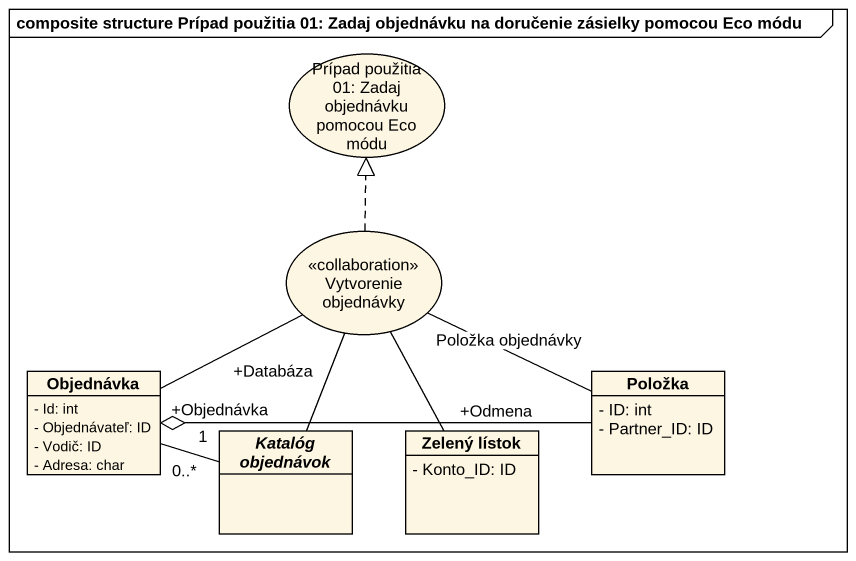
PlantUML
@startuml
mainframe composite structure Prípad použitia 01: Zadaj objednávku na doručenie zásielky pomocou Eco módu
allowmixing
hide circle
hide empty members
skinparam classAttributeIconSize 0
usecase "Prípad použitia 01: Zadaj objednávku pomocou Eco módu" as Prípad_použitia_01_Zadaj
usecase "Vytvorenie objednávky" as Vytvorenie_objednávky <<collaboration>>
class Objednávka {
  - Id: int
  - Objednávateľ: ID
  - Vodič: ID
  - Adresa: char
}
class Položka {
  - ID: int
  - Partner_ID: ID
}
abstract class "Katalóg objednávok" as Katalóg_objednávok
class "Zelený lístok" as Zelený_lístok {
  - Konto_ID: ID
}
Vytvorenie_objednávky .up.|> Prípad_použitia_01_Zadaj
Vytvorenie_objednávky "+Databáza" -- Katalóg_objednávok
Objednávka "+Objednávka" -right- Vytvorenie_objednávky
Položka -left- Vytvorenie_objednávky : Položka objednávky
Položka -left-o Objednávka
Katalóg_objednávok "1" -left- "0..*" Objednávka
Zelený_lístok "+Odmena" -up- Vytvorenie_objednávky
@enduml
